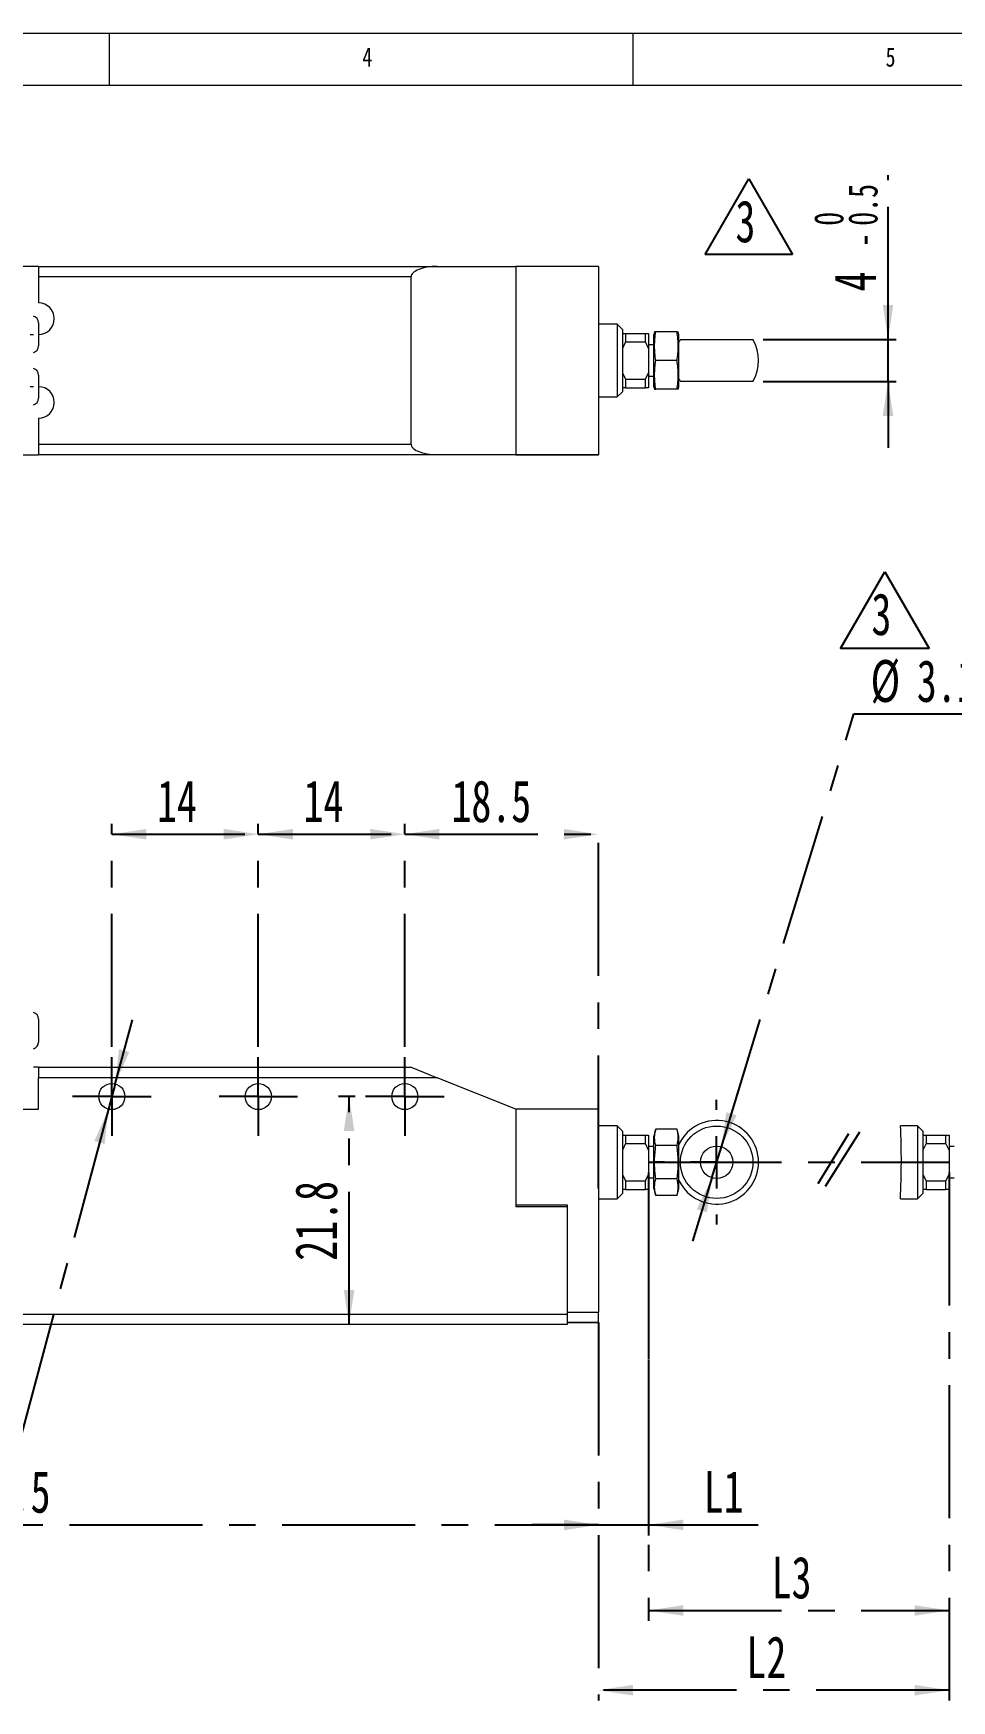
# Paper-space layout '시트2-ENG' of a CAD drawing. Header units: millimetres. Extents: x 5 to 415, y 5 to 292.
# Drawn here: x 152.7 to 240.5, y 132.7 to 292 of the extents above; entities that cross this region are included whole.
import ezdxf

# ---------------------------------------------------------------- set-up
doc = ezdxf.new("R2010")
doc.units = ezdxf.units.MM
doc.linetypes.add('CENTERX2', pattern=[20.32, 12.7, -2.54, 2.54, -2.54])
doc.layers.add('CENTER_LINE', color=7, linetype='CENTERX2')
doc.layers.add('DIMENSION', color=7, linetype='Continuous')
doc.styles.add('SLDTEXTSTYLE0', font='TXT', dxfattribs={"width": 0.7})
doc.styles.add('SLDTEXTSTYLE3', font='TXT', dxfattribs={"width": 0.75})
doc.dimstyles.new('SLDDIMSTYLE0', dxfattribs={"dimtxt": 4, "dimasz": 3.302, "dimexe": 0, "dimexo": 0.0625, "dimgap": 1, "dimtad": 1, "dimrnd": 1e-09, "dimzin": 12, "dimdsep": 46, "dimtxsty": 'SLDTEXTSTYLE0', "dimsah": 1, "dimcen": 0.09, "dimadec": 0, "dimazin": 3, "dimtfac": 1, "dimtofl": 0, "dimtmove": 0, "dimatfit": 3, "dimfxl": 1, "dimfrac": 2, "dimtolj": 1, "dimtzin": 12, "dimarcsym": 0})
doc.dimstyles.new('SLDDIMSTYLE1', dxfattribs={"dimtxt": 4, "dimasz": 3.302, "dimexe": 0, "dimexo": 0.0625, "dimgap": 1, "dimtad": 1, "dimrnd": 1e-09, "dimzin": 12, "dimdsep": 46, "dimtxsty": 'SLDTEXTSTYLE0', "dimsah": 1, "dimcen": 0.09, "dimadec": 0, "dimazin": 3, "dimtfac": 1, "dimtmove": 0, "dimatfit": 0, "dimfxl": 1, "dimfrac": 2, "dimtolj": 1, "dimtzin": 12, "dimarcsym": 0})
doc.dimstyles.new('SLDDIMSTYLE2', dxfattribs={"dimtxt": 4, "dimasz": 3.302, "dimexe": 0, "dimexo": 0.0625, "dimgap": 1, "dimtad": 0, "dimtih": 1, "dimtoh": 1, "dimrnd": 1e-09, "dimzin": 12, "dimdsep": 46, "dimtxsty": 'SLDTEXTSTYLE0', "dimsah": 1, "dimcen": 0, "dimadec": 0, "dimazin": 3, "dimtol": 1, "dimtp": 0.1, "dimtm": 0.1, "dimtfac": 1, "dimtmove": 0, "dimatfit": 3, "dimfxl": 1, "dimfrac": 2, "dimtolj": 1, "dimarcsym": 0})
doc.dimstyles.new('SLDDIMSTYLE5', dxfattribs={"dimtxt": 4, "dimasz": 3.302, "dimexe": 0, "dimexo": 0.0625, "dimgap": 1, "dimtad": 0, "dimtih": 1, "dimtoh": 1, "dimrnd": 1e-09, "dimzin": 12, "dimdsep": 46, "dimtxsty": 'SLDTEXTSTYLE0', "dimsah": 1, "dimcen": 0, "dimadec": 0, "dimazin": 3, "dimtfac": 1, "dimtmove": 0, "dimatfit": 3, "dimfxl": 1, "dimfrac": 2, "dimtolj": 1, "dimtzin": 12, "dimarcsym": 0})
doc.dimstyles.new('SLDDIMSTYLE8', dxfattribs={"dimtxt": 4, "dimasz": 3.302, "dimexe": 0, "dimexo": 0.0625, "dimgap": 1, "dimtad": 1, "dimrnd": 1e-09, "dimzin": 12, "dimdsep": 46, "dimtxsty": 'SLDTEXTSTYLE0', "dimsah": 1, "dimcen": 0.09, "dimadec": 0, "dimazin": 3, "dimtol": 1, "dimtm": 0.5, "dimtfac": 1, "dimtmove": 0, "dimatfit": 0, "dimfxl": 1, "dimfrac": 2, "dimtolj": 1, "dimarcsym": 0})

# ---------------------------------------------------------------- blocks, each defined once
blk = doc.blocks.new('SW_NOTE_0_14')
at = {"layer": 'CENTER_LINE', "color": 0}
for p, q in [((-2.95, -0.11), (1.28, 7.22)), ((1.28, 7.22), (5.51, -0.11)), ((5.51, -0.11), (-2.95, -0.11))]:
    blk.add_line(p, q, dxfattribs=at)
at = {"layer": 'CENTER_LINE', "color": 0, "insert": (0, 5.16), "char_height": 4, "attachment_point": 1, "style": 'SLDTEXTSTYLE0'}
blk.add_mtext('3', dxfattribs=at)
blk = doc.blocks.new('_D_34')
at = {"layer": 'CENTER_LINE'}
for p, q in [((211.52, 183.12), (211.52, 140.28)), ((240.23, 183.12), (240.23, 140.28)), ((211.52, 141.28), (240.23, 141.28))]:
    blk.add_line(p, q, dxfattribs=at)
for points in [[(211.52, 141.28), (214.82, 140.77), (214.82, 141.78)], [(240.23, 141.28), (236.93, 141.78), (236.93, 140.77)]]:
    blk.add_solid(points, dxfattribs=at)
at = {"layer": 'CENTER_LINE', "insert": (223.27, 146.43), "char_height": 4, "attachment_point": 1, "style": 'SLDTEXTSTYLE0'}
blk.add_mtext('L3', dxfattribs=at)
blk = doc.blocks.new('_D_35')
at = {"layer": 'CENTER_LINE'}
for p, q in [((240.23, 183.12), (240.23, 132.66)), ((206.72, 168.8), (206.72, 132.66)), ((240.23, 133.66), (206.72, 133.66))]:
    blk.add_line(p, q, dxfattribs=at)
for points in [[(206.72, 133.66), (210.02, 133.15), (210.02, 134.17)], [(240.23, 133.66), (236.93, 134.17), (236.93, 133.15)]]:
    blk.add_solid(points, dxfattribs=at)
at = {"layer": 'CENTER_LINE', "insert": (220.87, 138.82), "char_height": 4, "attachment_point": 1, "style": 'SLDTEXTSTYLE0'}
blk.add_mtext('L2', dxfattribs=at)
blk = doc.blocks.new('_D_40')
at = {"layer": 'CENTER_LINE'}
for p, q in [((95.22, 179), (95.22, 148.46)), ((206.72, 168.8), (206.72, 148.46)), ((95.22, 149.46), (206.72, 149.46))]:
    blk.add_line(p, q, dxfattribs=at)
for points in [[(95.22, 149.46), (98.52, 148.95), (98.52, 149.97)], [(206.72, 149.46), (203.42, 149.97), (203.42, 148.95)]]:
    blk.add_solid(points, dxfattribs=at)
at = {"layer": 'CENTER_LINE', "insert": (144.84, 154.62), "char_height": 4, "attachment_point": 1, "style": 'SLDTEXTSTYLE0'}
blk.add_mtext('111.5', dxfattribs=at)
blk = doc.blocks.new('_D_41')
at = {"layer": 'CENTER_LINE'}
for p, q in [((211.52, 180.51), (211.52, 148.46)), ((206.72, 168.8), (206.72, 148.46)), ((206.72, 149.46), (200.37, 149.46)), ((206.72, 149.46), (211.52, 149.46)), ((211.52, 149.46), (221.99, 149.46))]:
    blk.add_line(p, q, dxfattribs=at)
for points in [[(206.72, 149.46), (203.42, 149.97), (203.42, 148.95)], [(211.52, 149.46), (214.82, 148.95), (214.82, 149.97)]]:
    blk.add_solid(points, dxfattribs=at)
at = {"layer": 'CENTER_LINE', "insert": (216.78, 154.62), "char_height": 4, "attachment_point": 1, "style": 'SLDTEXTSTYLE0'}
blk.add_mtext('L1', dxfattribs=at)
blk = doc.blocks.new('_D_47')
at = {"layer": 'CENTER_LINE'}
for p, q in [((160.22, 195.14), (160.22, 216.46)), ((160.22, 215.46), (174.22, 215.46)), ((174.22, 195.14), (174.22, 216.46))]:
    blk.add_line(p, q, dxfattribs=at)
for points in [[(160.22, 215.46), (163.52, 214.96), (163.52, 215.97)], [(174.22, 215.46), (170.92, 215.97), (170.92, 214.96)]]:
    blk.add_solid(points, dxfattribs=at)
at = {"layer": 'CENTER_LINE', "insert": (164.54, 220.62), "char_height": 4, "attachment_point": 1, "style": 'SLDTEXTSTYLE0'}
blk.add_mtext('14', dxfattribs=at)
blk = doc.blocks.new('_D_48')
at = {"layer": 'CENTER_LINE'}
for p, q in [((174.22, 195.14), (174.22, 216.46)), ((174.22, 215.46), (188.22, 215.46)), ((188.22, 195.14), (188.22, 216.46))]:
    blk.add_line(p, q, dxfattribs=at)
for points in [[(174.22, 215.46), (177.52, 214.96), (177.52, 215.97)], [(188.22, 215.46), (184.92, 215.97), (184.92, 214.96)]]:
    blk.add_solid(points, dxfattribs=at)
at = {"layer": 'CENTER_LINE', "insert": (178.54, 220.62), "char_height": 4, "attachment_point": 1, "style": 'SLDTEXTSTYLE0'}
blk.add_mtext('14', dxfattribs=at)
blk = doc.blocks.new('_D_49')
at = {"layer": 'CENTER_LINE'}
for p, q in [((188.22, 195.14), (188.22, 216.46)), ((188.22, 215.46), (206.72, 215.46)), ((206.72, 181.61), (206.72, 216.46))]:
    blk.add_line(p, q, dxfattribs=at)
for points in [[(188.22, 215.46), (191.52, 214.96), (191.52, 215.97)], [(206.72, 215.46), (203.42, 215.97), (203.42, 214.96)]]:
    blk.add_solid(points, dxfattribs=at)
at = {"layer": 'CENTER_LINE', "insert": (192.68, 220.62), "char_height": 4, "attachment_point": 1, "style": 'SLDTEXTSTYLE0'}
blk.add_mtext('18.5', dxfattribs=at)
blk = doc.blocks.new('_D_50')
at = {"layer": 'CENTER_LINE'}
for p, q in [((183.47, 190.39), (181.89, 190.39)), ((182.89, 168.59), (182.89, 190.39))]:
    blk.add_line(p, q, dxfattribs=at)
for points in [[(182.89, 190.39), (182.39, 187.09), (183.4, 187.09)], [(182.89, 168.59), (183.4, 171.9), (182.39, 171.9)]]:
    blk.add_solid(points, dxfattribs=at)
at = {"layer": 'CENTER_LINE', "insert": (177.74, 174.7), "char_height": 4, "attachment_point": 1, "rotation": 90, "style": 'SLDTEXTSTYLE0'}
blk.add_mtext('21.8', dxfattribs=at)
blk = doc.blocks.new('_D_51')
at = {"layer": 'CENTER_LINE'}
for p, q in [((160.54, 191.6), (162.19, 197.73)), ((160.54, 191.6), (159.9, 189.19)), ((159.9, 189.19), (150.91, 155.64)), ((150.91, 155.64), (113.45, 155.64))]:
    blk.add_line(p, q, dxfattribs=at)
for points in [[(160.54, 191.6), (161.89, 194.66), (160.91, 194.92)], [(159.9, 189.19), (158.55, 186.13), (159.53, 185.87)]]:
    blk.add_solid(points, dxfattribs=at)
at = {"layer": 'CENTER_LINE', "char_height": 4, "attachment_point": 1, "style": 'SLDTEXTSTYLE0'}
for s, insert in [('3-M3X0.5 HOLE', (113.45, 165.46)), ('DEPTH 8.5', (119.48, 160.8))]:
    blk.add_mtext(s, dxfattribs=dict(at, insert=insert))
blk = doc.blocks.new('_D_52')
at = {"layer": 'CENTER_LINE'}
for p, q in [((218.47, 185.6), (231.14, 226.96)), ((231.14, 226.96), (267.16, 226.96)), ((217.57, 182.63), (218.47, 185.6)), ((217.57, 182.63), (215.71, 176.56))]:
    blk.add_line(p, q, dxfattribs=at)
for points in [[(218.47, 185.6), (219.93, 188.6), (218.95, 188.9)], [(217.57, 182.63), (216.11, 179.62), (217.09, 179.33)]]:
    blk.add_solid(points, dxfattribs=at)
at = {"layer": 'CENTER_LINE', "attachment_point": 1, "style": 'SLDTEXTSTYLE0'}
for s, insert, char_height in [('%%c', (232.73, 232.11), 4), ('3.1', (237.15, 232.11), 4), ('HOLE', (254.67, 232.11), 4), ('±0.1', (245.61, 230.76), 2.8)]:
    blk.add_mtext(s, dxfattribs=dict(at, insert=insert, char_height=char_height))
blk = doc.blocks.new('SW_CENTERMARKSYMBOL_14')
at = {"layer": 'CENTER_LINE', "color": 0}
for p, q in [((0, 2.5), (0, 3.75)), ((0, 0), (0, 2.5)), ((-2.5, 0), (-3.75, 0)), ((0, 0), (-2.5, 0)), ((0, 0), (0, -2.5)), ((0, 0), (2.5, 0)), ((2.5, 0), (3.75, 0)), ((0, -2.5), (0, -3.75))]:
    blk.add_line(p, q, dxfattribs=at)
blk = doc.blocks.new('SW_CENTERMARKSYMBOL_15')
at = {"layer": 'CENTER_LINE', "color": 0}
for p, q in [((0, 2.5), (0, 3.75)), ((0, 0), (0, 2.5)), ((-2.5, 0), (-3.75, 0)), ((0, 0), (-2.5, 0)), ((0, 0), (0, -2.5)), ((0, 0), (2.5, 0)), ((2.5, 0), (3.75, 0)), ((0, -2.5), (0, -3.75))]:
    blk.add_line(p, q, dxfattribs=at)
blk = doc.blocks.new('SW_CENTERMARKSYMBOL_16')
at = {"layer": 'CENTER_LINE', "color": 0}
for p, q in [((0, 2.5), (0, 3.75)), ((0, 0), (0, 2.5)), ((-2.5, 0), (-3.75, 0)), ((0, 0), (-2.5, 0)), ((0, 0), (0, -2.5)), ((0, 0), (2.5, 0)), ((2.5, 0), (3.75, 0)), ((0, -2.5), (0, -3.75))]:
    blk.add_line(p, q, dxfattribs=at)
blk = doc.blocks.new('SW_CENTERMARKSYMBOL_17')
at = {"layer": 'CENTER_LINE', "color": 0}
for p, q in [((0, 5), (0, 5.96)), ((0, 0), (0, 2.5)), ((-5, 0), (-5.96, 0)), ((0, 0), (-2.5, 0)), ((0, 0), (0, -2.5)), ((0, 0), (2.5, 0)), ((5, 0), (5.96, 0)), ((0, -5), (0, -5.96))]:
    blk.add_line(p, q, dxfattribs=at)
blk = doc.blocks.new('_D_60')
at = {"layer": 'CENTER_LINE'}
for p, q in [((234.4, 262.73), (234.4, 278.45)), ((222.48, 262.73), (235.4, 262.73)), ((234.4, 258.73), (234.4, 262.73)), ((222.48, 258.73), (235.4, 258.73)), ((234.4, 258.73), (234.4, 252.38))]:
    blk.add_line(p, q, dxfattribs=at)
for points in [[(234.4, 262.73), (234.9, 266.03), (233.89, 266.03)], [(234.4, 258.73), (233.89, 255.43), (234.9, 255.43)]]:
    blk.add_solid(points, dxfattribs=at)
at = {"layer": 'CENTER_LINE', "attachment_point": 1, "rotation": 90, "style": 'SLDTEXTSTYLE0'}
for s, insert, char_height in [('0.5', (230.59, 273.61), 2.8), ('0', (227.33, 273.61), 2.8), ('-', (230.59, 271.57), 2.8), ('4', (229.24, 267.34), 4)]:
    blk.add_mtext(s, dxfattribs=dict(at, insert=insert, char_height=char_height))
blk = doc.blocks.new('SW_NOTE_0_21')
at = {"layer": 'CENTER_LINE', "color": 0}
for p, q in [((-2.9, -0.01), (1.28, 7.23)), ((1.28, 7.23), (5.45, -0.01)), ((5.45, -0.01), (-2.9, -0.01))]:
    blk.add_line(p, q, dxfattribs=at)
at = {"layer": 'CENTER_LINE', "color": 0, "insert": (0, 5.16), "char_height": 4, "attachment_point": 1, "style": 'SLDTEXTSTYLE0'}
blk.add_mtext('3', dxfattribs=at)

psp = doc.layouts.new('시트2-ENG')

# ---------------------------------------------------------------- linework, layer by layer
at = {"color": 7, "linetype": 'Continuous', "lineweight": 18}
for p, q in [((415, 292), (5, 292)), ((160, 287), (160, 292)), ((210, 292), (210, 287)), ((410.25, 287), (10, 287)), ((153.22, 269.731), (110.02, 269.731)), ((153.22, 269.731), (191.32, 269.731)), ((153.22, 269.731), (153.22, 268.731)), ((191.32, 269.731), (198.82, 269.731)), ((206.72, 269.733), (198.82, 269.733)), ((198.82, 269.733), (198.82, 251.733)), ((198.82, 269.731), (198.82, 267.232)), ((206.72, 269.733), (206.72, 251.733)), ((188.82, 268.731), (153.22, 268.731)), ((153.22, 268.731), (153.22, 266.231)), ((188.82, 252.731), (188.82, 268.731)), ((153.22, 264.331), (153.22, 262.131)), ((208.52, 264.211), (206.72, 264.211)), ((209.02, 263.711), (208.52, 264.211)), ((208.52, 264.211), (208.52, 258.316)), ((209.02, 263.711), (209.02, 258.663)), ((209.02, 263.325), (209.321, 263.325)), ((209.321, 263.325), (209.321, 262.504)), ((209.321, 263.325), (211.22, 263.325)), ((211.22, 262.504), (211.22, 263.325)), ((211.22, 263.325), (211.52, 263.325)), ((211.52, 263.325), (211.52, 261.893)), ((212.087, 263.481), (212.02, 263.231)), ((212.02, 258.231), (212.02, 263.231)), ((214.239, 263.481), (212.201, 263.481)), ((214.42, 263.231), (214.353, 263.481)), ((214.42, 258.231), (214.42, 263.231)), ((209.321, 262.504), (209.02, 261.89)), ((209.321, 262.504), (211.22, 262.504)), ((211.52, 261.893), (211.22, 262.504)), ((212.02, 262.231), (211.52, 262.231)), ((211.52, 261.893), (211.52, 259.558)), ((214.556, 262.731), (221.484, 262.731)), ((214.239, 260.731), (212.201, 260.731)), ((153.22, 259.331), (153.22, 257.131)), ((208.52, 258.316), (208.52, 257.251)), ((209.02, 259.558), (209.32, 258.947)), ((209.02, 258.663), (209.02, 257.751)), ((209.32, 258.947), (211.22, 258.947)), ((209.32, 258.947), (209.32, 258.125)), ((211.22, 258.947), (211.52, 259.558)), ((211.22, 258.125), (211.22, 258.947)), ((211.52, 259.558), (211.52, 258.125)), ((211.52, 259.231), (212.02, 259.231)), ((212.02, 258.231), (212.087, 257.981)), ((214.353, 257.981), (214.42, 258.231)), ((221.484, 258.731), (214.556, 258.731)), ((206.72, 257.251), (208.52, 257.251)), ((208.52, 257.251), (209.02, 257.751)), ((209.32, 258.125), (209.02, 258.125)), ((209.32, 258.125), (211.22, 258.125)), ((211.52, 258.125), (211.22, 258.125)), ((214.239, 257.981), (212.201, 257.981)), ((153.22, 255.231), (153.22, 252.731)), ((153.22, 252.731), (188.82, 252.731)), ((153.22, 252.731), (153.22, 251.731)), ((110.02, 251.731), (153.22, 251.731)), ((191.32, 251.731), (153.22, 251.731)), ((198.82, 251.731), (191.32, 251.731)), ((198.82, 251.733), (198.82, 251.731)), ((206.72, 251.733), (198.82, 251.733)), ((198.82, 251.731), (198.82, 251.73)), ((198.82, 251.73), (203.72, 251.73)), ((203.72, 251.73), (203.72, 251.726)), ((203.72, 251.726), (206.72, 251.726)), ((206.72, 251.733), (206.72, 251.726)), ((153.22, 197.796), (153.22, 196.696)), ((153.22, 196.696), (153.22, 195.596)), ((153.22, 193.194), (152.72, 193.194)), ((153.22, 193.194), (188.82, 193.194)), ((153.22, 193.194), (153.22, 192.194)), ((188.82, 193.194), (191.32, 192.194)), ((191.32, 192.194), (153.22, 192.194)), ((153.22, 189.194), (153.22, 192.194)), ((198.82, 189.194), (191.32, 192.194)), ((110.02, 189.194), (153.22, 189.194)), ((198.82, 189.199), (198.82, 189.194)), ((206.72, 189.199), (198.82, 189.199)), ((198.82, 189.194), (198.82, 185.196)), ((206.72, 189.199), (206.72, 169.799)), ((208.52, 187.594), (206.72, 187.594)), ((209.02, 187.094), (208.52, 187.594)), ((208.52, 187.594), (208.52, 186.619)), ((208.52, 186.619), (208.52, 180.634)), ((209.02, 187.094), (209.02, 186.259)), ((209.02, 186.714), (209.32, 186.714)), ((209.32, 186.714), (209.32, 185.892)), ((209.32, 186.714), (211.22, 186.714)), ((211.22, 185.892), (211.22, 186.714)), ((211.22, 186.714), (211.52, 186.714)), ((211.52, 186.714), (211.52, 185.281)), ((212.201, 187.289), (212.02, 186.614)), ((212.02, 184.114), (212.02, 186.614)), ((214.239, 187.289), (212.201, 187.289)), ((214.42, 186.614), (214.239, 187.289)), ((214.42, 184.114), (214.42, 186.614)), ((237.227, 187.594), (235.586, 187.594)), ((237.727, 187.094), (237.227, 187.594)), ((237.227, 187.594), (237.227, 186.619)), ((237.227, 186.619), (237.227, 180.634)), ((237.727, 187.094), (237.727, 186.259)), ((237.727, 186.714), (238.027, 186.714)), ((238.027, 186.714), (238.027, 185.892)), ((238.027, 186.714), (239.927, 186.714)), ((239.927, 185.892), (239.927, 186.714)), ((239.927, 186.714), (240.227, 186.714)), ((240.227, 186.714), (240.227, 185.281)), ((198.82, 185.196), (198.82, 180.029)), ((209.02, 186.259), (209.02, 181.134)), ((209.32, 185.892), (209.02, 185.281)), ((209.32, 185.892), (211.22, 185.892)), ((211.52, 185.281), (211.22, 185.892)), ((212.02, 185.614), (211.52, 185.614)), ((211.52, 185.281), (211.52, 182.946)), ((214.239, 185.701), (212.201, 185.701)), ((237.727, 186.259), (237.727, 181.134)), ((238.027, 185.892), (237.727, 185.281)), ((238.027, 185.892), (239.927, 185.892)), ((240.227, 185.281), (239.927, 185.892)), ((240.727, 185.614), (240.227, 185.614)), ((240.227, 185.281), (240.227, 182.946)), ((212.02, 181.614), (212.02, 184.114)), ((214.42, 181.614), (214.42, 184.114)), ((209.02, 182.946), (209.32, 182.335)), ((209.32, 182.335), (211.22, 182.335)), ((209.32, 182.335), (209.32, 181.514)), ((211.22, 182.335), (211.52, 182.946)), ((211.22, 181.514), (211.22, 182.335)), ((211.52, 182.946), (211.52, 181.514)), ((211.52, 182.614), (212.02, 182.614)), ((214.239, 182.526), (212.201, 182.526)), ((237.727, 182.946), (238.027, 182.335)), ((238.027, 182.335), (239.927, 182.335)), ((238.027, 182.335), (238.027, 181.514)), ((239.927, 182.335), (240.227, 182.946)), ((239.927, 181.514), (239.927, 182.335)), ((240.227, 182.946), (240.227, 181.514)), ((240.227, 182.614), (240.727, 182.614)), ((206.72, 180.634), (208.52, 180.634)), ((208.52, 180.634), (209.02, 181.134)), ((209.32, 181.514), (209.02, 181.514)), ((209.32, 181.514), (211.22, 181.514)), ((211.52, 181.514), (211.22, 181.514)), ((212.02, 181.614), (212.201, 180.938)), ((214.239, 180.938), (212.201, 180.938)), ((214.239, 180.938), (214.42, 181.614)), ((235.577, 180.634), (237.227, 180.634)), ((237.227, 180.634), (237.727, 181.134)), ((238.027, 181.514), (237.727, 181.514)), ((238.027, 181.514), (239.927, 181.514)), ((240.227, 181.514), (239.927, 181.514)), ((198.82, 180.029), (198.82, 179.894)), ((198.82, 180.029), (203.72, 180.029)), ((203.72, 180.023), (198.82, 180.023)), ((198.82, 179.894), (203.72, 179.894)), ((203.72, 180.029), (203.72, 169.799)), ((110.02, 169.594), (203.72, 169.594)), ((203.72, 169.799), (206.72, 169.799)), ((203.72, 169.799), (203.72, 169.696)), ((203.72, 169.696), (203.72, 169.594)), ((203.72, 169.594), (203.72, 168.594)), ((206.72, 168.798), (206.72, 169.799)), ((203.72, 168.594), (110.02, 168.594)), ((206.72, 168.798), (203.72, 168.798)), ((203.72, 168.793), (206.72, 168.793)), ((206.72, 168.798), (206.72, 168.793))]:
    psp.add_line(p, q, dxfattribs=at)
for centre, radius in [((160.22, 190.394), 1.25), ((174.22, 190.394), 1.25), ((188.22, 190.394), 1.25), ((218.02, 184.114), 3.464), ((218.02, 184.114), 1.55)]:
    psp.add_circle(centre, radius, dxfattribs=at)
for centre, radius, start, end in [((153.22, 264.731), 1.5, 270, 90), ((152.57, 264.331), 0.65, 0, 76.65764), ((152.57, 262.131), 0.65, 283.34236, 0), ((218.02, 260.731), 4, 150, 154.15807), ((218.02, 260.731), 4, 330, 30), ((152.57, 259.331), 0.65, 0, 76.65764), ((153.22, 256.731), 1.5, 270, 90), ((218.02, 260.731), 4, 205.84193, 210), ((152.57, 257.131), 0.65, 283.34236, 0), ((152.57, 197.796), 0.65, 0, 76.65764), ((152.57, 195.596), 0.65, 283.34236, 0), ((218.02, 184.114), 4, 205.84193, 154.15807), ((166.711, 184.205), 68.959, 357.03125, 2.81658)]:
    psp.add_arc(centre, radius, start, end, dxfattribs=at)
for centre, start_param, end_param in [((191.32, 268.731), 1.5707963, 3.1415927), ((191.32, 252.731), 3.1415927, 4.712389)]:
    psp.add_ellipse(centre, major_axis=(2.5, 0), ratio=0.4, start_param=start_param, end_param=end_param, dxfattribs=at)
for points, knots in [([(152.427, 263.212), (152.521, 263.211), (152.69, 263.21), (152.711, 263.21), (152.72, 263.21)], [0, 0, 0, 0, 0.55756799, 1, 1, 1, 1]), ([(212.201, 263.481), (212.139, 263.481), (212.066, 263.481), (212.095, 263.481), (212.099, 263.481)], [0, 0, 0, 0, 0.8668925, 1, 1, 1, 1]), ([(212.201, 260.731), (212.144, 261.185), (212.03, 262.102), (212.144, 263.019), (212.201, 263.481)], [0, 0, 0, 0, 0.4952157, 1, 1, 1, 1]), ([(214.239, 260.731), (214.296, 261.185), (214.41, 262.102), (214.296, 263.019), (214.239, 263.481)], [0, 0, 0, 0, 0.4952157, 1, 1, 1, 1]), ([(214.239, 263.481), (214.301, 263.481), (214.373, 263.481), (214.345, 263.481), (214.341, 263.481)], [0, 0, 0, 0, 0.8668925, 1, 1, 1, 1]), ([(212.201, 257.981), (212.144, 258.435), (212.03, 259.352), (212.144, 260.269), (212.201, 260.731)], [0, 0, 0, 0, 0.4952157, 1, 1, 1, 1]), ([(214.239, 257.981), (214.296, 258.435), (214.41, 259.352), (214.296, 260.269), (214.239, 260.731)], [0, 0, 0, 0, 0.4952157, 1, 1, 1, 1]), ([(152.427, 258.25), (152.521, 258.251), (152.69, 258.253), (152.711, 258.253), (152.72, 258.253)], [0, 0, 0, 0, 0.557568, 1, 1, 1, 1]), ([(212.098, 257.981), (212.094, 257.981), (212.066, 257.981), (212.138, 257.981), (212.201, 257.981)], [0, 0, 0, 0, 0.1198763, 1, 1, 1, 1]), ([(214.342, 257.981), (214.346, 257.981), (214.374, 257.981), (214.302, 257.981), (214.239, 257.981)], [0, 0, 0, 0, 0.1198763, 1, 1, 1, 1]), ([(212.201, 185.701), (212.144, 185.963), (212.03, 186.493), (212.144, 187.022), (212.201, 187.289)], [0, 0, 0, 0, 0.4952157, 1, 1, 1, 1]), ([(214.239, 185.701), (214.296, 185.963), (214.41, 186.493), (214.296, 187.022), (214.239, 187.289)], [0, 0, 0, 0, 0.4952157, 1, 1, 1, 1]), ([(212.201, 182.526), (212.184, 182.66), (212.11, 183.249), (212.051, 184.314), (212.151, 185.236), (212.201, 185.701)], [0, 0, 0, 0, 0.1269715, 0.560077, 1, 1, 1, 1]), ([(214.239, 182.526), (214.256, 182.66), (214.33, 183.249), (214.389, 184.314), (214.289, 185.236), (214.239, 185.701)], [0, 0, 0, 0, 0.1269715, 0.560077, 1, 1, 1, 1]), ([(212.201, 180.938), (212.144, 181.2), (212.03, 181.729), (212.144, 182.259), (212.201, 182.526)], [0, 0, 0, 0, 0.49521567, 1, 1, 1, 1]), ([(214.239, 180.938), (214.296, 181.2), (214.41, 181.729), (214.296, 182.259), (214.239, 182.526)], [0, 0, 0, 0, 0.4952157, 1, 1, 1, 1])]:
    psp.add_open_spline(points, degree=3, knots=knots, dxfattribs=at)
at = {"layer": 'CENTER_LINE'}
psp.add_line((211.52, 184.12), (240.227, 184.12), dxfattribs=at)
at = {"layer": 'DIMENSION'}
for p, q in [((230.613, 186.836), (227.7, 182.059)), ((231.678, 186.998), (228.385, 181.798))]:
    psp.add_line(p, q, dxfattribs=at)

# ---------------------------------------------------------------- block references
at = {"layer": 'CENTER_LINE'}
for name, p in [('SW_NOTE_0_21', (219.816, 270.875)), ('SW_NOTE_0_14', (232.811, 233.332)), ('SW_CENTERMARKSYMBOL_14', (160.22, 190.394)), ('SW_CENTERMARKSYMBOL_15', (174.22, 190.394)), ('SW_CENTERMARKSYMBOL_16', (188.22, 190.394)), ('SW_CENTERMARKSYMBOL_17', (218.02, 184.114))]:
    psp.add_blockref(name, p, dxfattribs=at)

# ---------------------------------------------------------------- texts
at = {"color": 7, "linetype": 'Continuous', "lineweight": 0, "char_height": 1.852, "attachment_point": 1, "style": 'SLDTEXTSTYLE3'}
for s, insert in [('4', (184.167, 290.668)), ('5', (234.167, 290.668))]:
    psp.add_mtext(s, dxfattribs=dict(at, insert=insert))

# ---------------------------------------------------------------- dimensions: what is measured, and where the dimension line sits
at = {"layer": 'CENTER_LINE'}
for base, p1, p2, dimstyle, picture, middle in [((234.396, 262.731), (221.484, 258.731), (221.484, 262.731), 'SLDDIMSTYLE8', '_D_60', (234.396, 272.893)), ((182.894, 190.394), (203.72, 168.594), (184.47, 190.394), 'SLDDIMSTYLE0', '_D_50', (182.894, 179.494))]:
    dim = psp.add_linear_dim(base=base, p1=p1, p2=p2, angle=90, dimstyle=dimstyle, dxfattribs=at)
    dim.commit()
    dim.dimension.update_dxf_attribs({"geometry": picture, "text_midpoint": middle, "dimtype": 160})
dim = psp.add_diameter_dim_2p(p1=(218.474, 185.596), p2=(217.566, 182.631), text='<> HOLE', dimstyle='SLDDIMSTYLE2', dxfattribs=at)
dim.commit()
dim.dimension.update_dxf_attribs({"geometry": '_D_52', "text_midpoint": (249.943, 229.786), "dimtype": 163})
for base, p1, p2, dimstyle, picture, middle in [((174.22, 215.465), (160.22, 194.144), (174.22, 194.144), 'SLDDIMSTYLE0', '_D_47', (167.22, 215.465)), ((188.22, 215.465), (174.22, 194.144), (188.22, 194.144), 'SLDDIMSTYLE0', '_D_48', (181.22, 215.465)), ((206.72, 215.465), (188.22, 194.144), (206.72, 180.613), 'SLDDIMSTYLE0', '_D_49', (197.47, 215.465)), ((206.72, 133.661), (240.227, 184.12), (206.72, 169.799), 'SLDDIMSTYLE0', '_D_35', (223.474, 133.661)), ((211.52, 149.459), (206.72, 169.799), (211.52, 181.514), 'SLDDIMSTYLE1', '_D_41', (219.387, 149.459)), ((206.72, 149.459), (95.22, 179.996), (206.72, 169.799), 'SLDDIMSTYLE0', '_D_40', (150.97, 149.459))]:
    dim = psp.add_linear_dim(base=base, p1=p1, p2=p2, dimstyle=dimstyle, dxfattribs=at)
    dim.commit()
    dim.dimension.update_dxf_attribs({"geometry": picture, "text_midpoint": middle, "dimtype": 160})
dim = psp.add_diameter_dim_2p(p1=(159.896, 189.186), p2=(160.544, 191.601), text='3-M3X0.5 HOLE\\PDEPTH 8.5', dimstyle='SLDDIMSTYLE5', override={"dimpost": '<>'}, dxfattribs=at)
dim.commit()
dim.dimension.update_dxf_attribs({"geometry": '_D_51', "text_midpoint": (131.387, 160.303), "dimtype": 163})
dim = psp.add_linear_dim(base=(240.227, 141.275), p1=(211.52, 184.12), p2=(240.227, 184.12), text='L3', dimstyle='SLDDIMSTYLE0', dxfattribs=at)
dim.commit()
dim.dimension.update_dxf_attribs({"geometry": '_D_34', "text_midpoint": (225.874, 141.275), "dimtype": 160})

doc.saveas('drawing.dxf')
